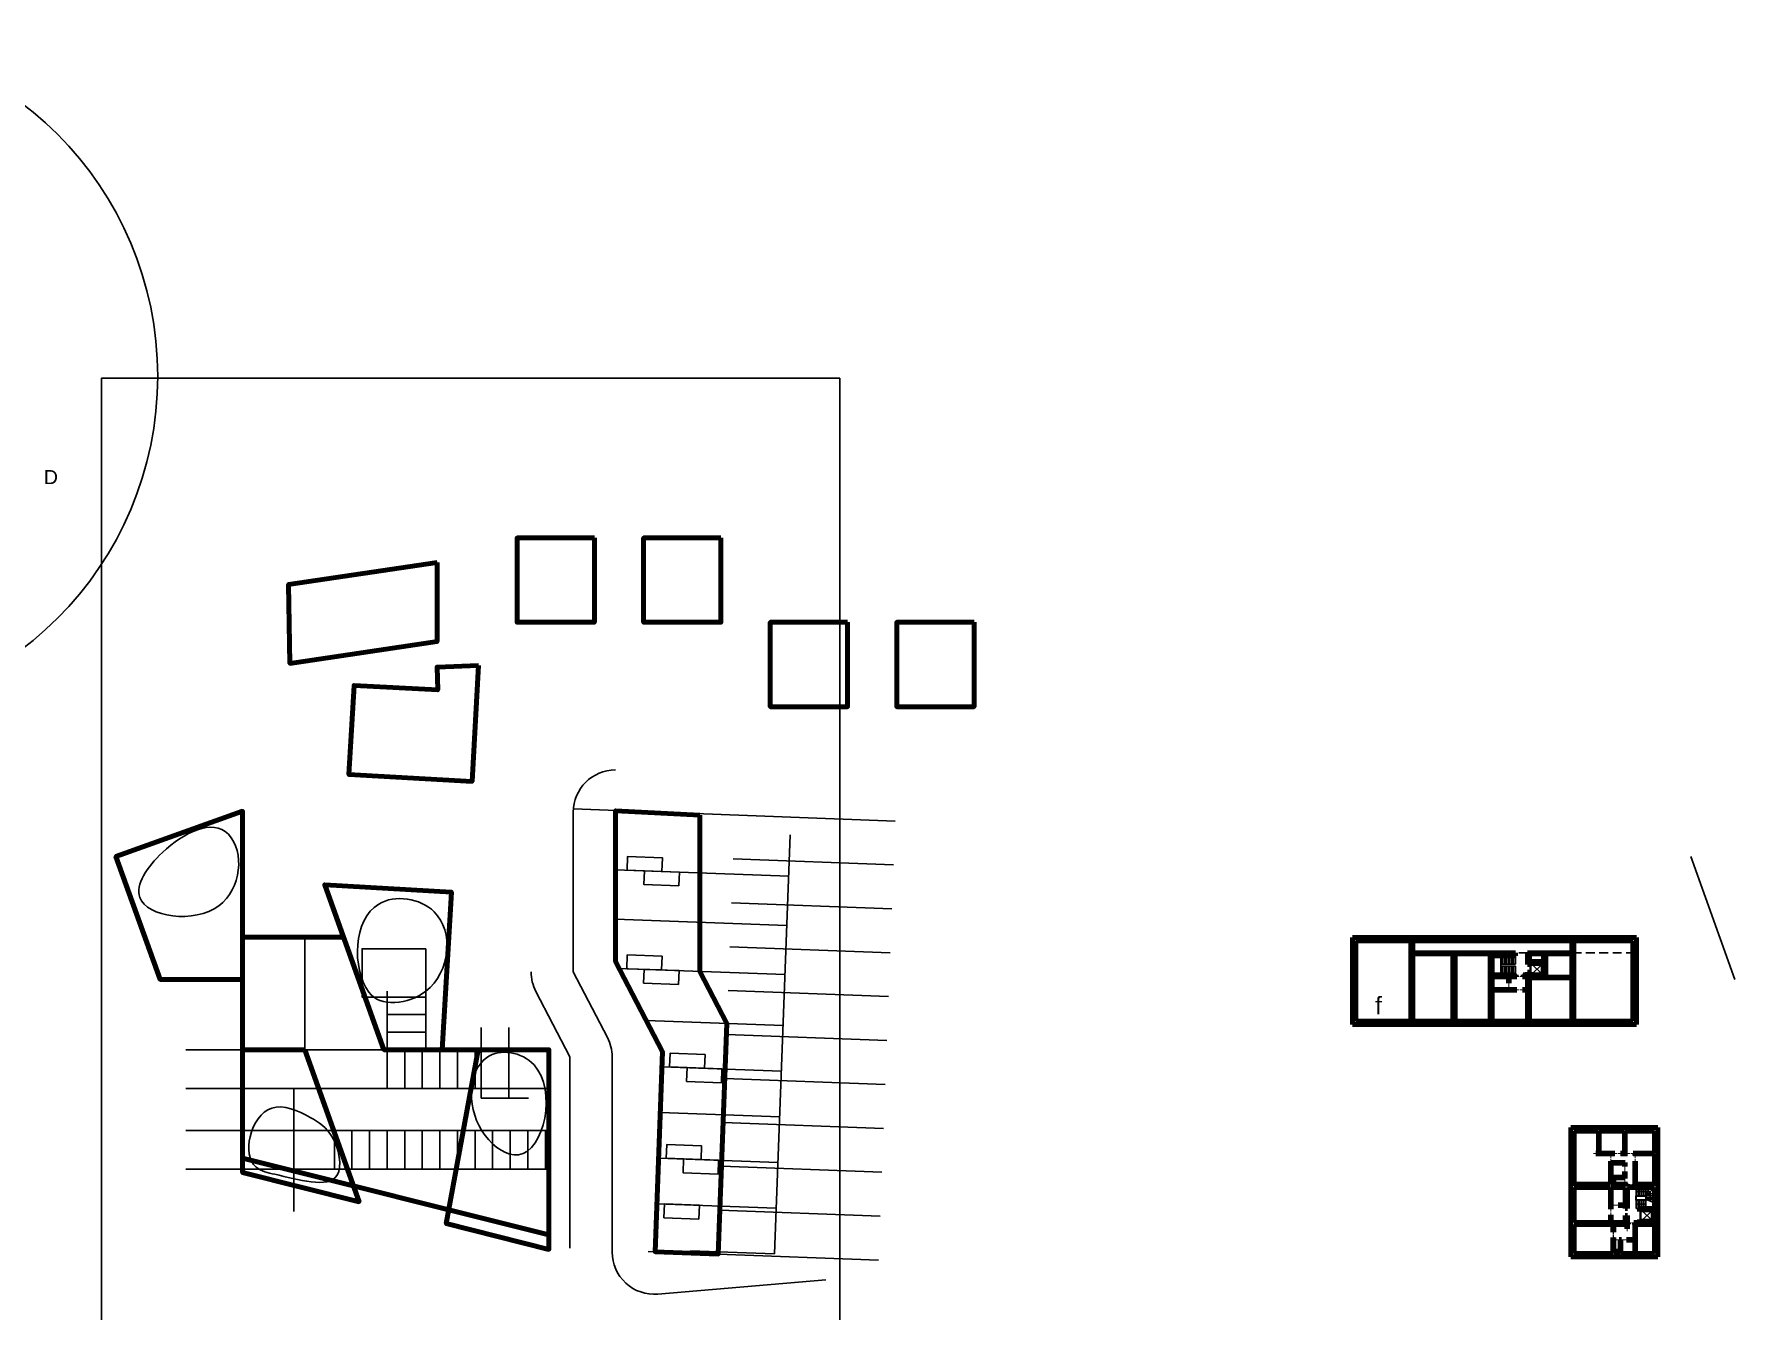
# Model space of a CAD drawing. Header units: metres. Extents: x -664657 to -643449, y -1076720 to -1062383.
# Drawn here: x -643730.4 to -643488.5, y -1071156.2 to -1070974.6 of the extents above; entities that cross this region are included whole.
import ezdxf

# ---------------------------------------------------------------- set-up
doc = ezdxf.new("R2010")
doc.units = ezdxf.units.M
doc.header["$LTSCALE"] = 0.1
doc.linetypes.add('DASHED', pattern=[19.05, 12.7, -6.35])
doc.linetypes.add('DIVIDE', pattern=[31.75, 12.7, -6.35, 0, -6.35, 0, -6.35])
for name, color, linetype in [('AA_THER_popis', 6, 'Continuous'), ('AA_THER_slabá', 4, 'Continuous'), ('AA_THER_čerchovaná', 84, 'DIVIDE'), ('AA_THER_čárkovaná', 5, 'DASHED')]:
    doc.layers.add(name, color=color, linetype=linetype)
doc.layers.add('AA_THER_silná', color=1, linetype='Continuous', lineweight=70)
doc.layers.add('skica', color=3, linetype='Continuous', lineweight=90)
doc.layers.add('FLOATING-WINDOWS', color=2, linetype='Continuous', plot=False)
doc.styles.get("Standard").update_dxf_attribs({"font": 'arial.ttf', "width": 0.8})

msp = doc.modelspace()

# ---------------------------------------------------------------- linework, layer by layer
at = {"layer": 'AA_THER_silná'}
for p, q in [((-643542.916, -1071103.066), (-643542.916, -1071115.466)), ((-643502.516, -1071103.066), (-643542.916, -1071103.066)), ((-643542.416, -1071103.566), (-643542.416, -1071114.966)), ((-643503.016, -1071103.566), (-643542.416, -1071103.566)), ((-643534.616, -1071103.566), (-643534.616, -1071114.966)), ((-643534.316, -1071103.566), (-643534.316, -1071114.966)), ((-643511.716, -1071103.566), (-643511.716, -1071114.966)), ((-643511.416, -1071103.566), (-643511.416, -1071114.966)), ((-643503.016, -1071103.566), (-643503.016, -1071114.966)), ((-643502.516, -1071103.066), (-643502.516, -1071115.466)), ((-643523.316, -1071105.266), (-643534.316, -1071105.266)), ((-643528.616, -1071105.416), (-643534.316, -1071105.416)), ((-643528.616, -1071105.416), (-643528.616, -1071114.966)), ((-643523.316, -1071105.416), (-643528.316, -1071105.416)), ((-643528.316, -1071105.416), (-643528.316, -1071114.966)), ((-643523.316, -1071105.266), (-643519.736, -1071105.266)), ((-643523.316, -1071114.966), (-643523.316, -1071105.416)), ((-643523.016, -1071105.666), (-643519.736, -1071105.666)), ((-643523.016, -1071108.366), (-643523.016, -1071105.666)), ((-643519.736, -1071105.666), (-643519.736, -1071105.266)), ((-643518.016, -1071106.916), (-643518.016, -1071105.266)), ((-643518.016, -1071105.266), (-643517.716, -1071105.266)), ((-643517.716, -1071106.916), (-643517.716, -1071105.266)), ((-643517.716, -1071105.266), (-643511.566, -1071105.266)), ((-643517.716, -1071105.416), (-643511.566, -1071105.416)), ((-643515.716, -1071106.466), (-643515.716, -1071105.266)), ((-643515.566, -1071106.466), (-643515.566, -1071105.266)), ((-643515.416, -1071108.816), (-643515.416, -1071105.266)), ((-643523.016, -1071108.366), (-643519.616, -1071108.366)), ((-643519.616, -1071108.566), (-643519.616, -1071108.366)), ((-643518.616, -1071108.366), (-643518.016, -1071108.366)), ((-643518.616, -1071108.566), (-643518.616, -1071108.366)), ((-643517.716, -1071106.916), (-643518.016, -1071106.916)), ((-643517.716, -1071108.016), (-643518.016, -1071108.016)), ((-643518.016, -1071108.016), (-643518.016, -1071108.366)), ((-643517.716, -1071106.466), (-643515.566, -1071106.466)), ((-643517.516, -1071106.916), (-643517.716, -1071106.916)), ((-643517.516, -1071108.016), (-643517.716, -1071108.016)), ((-643523.016, -1071110.466), (-643523.016, -1071108.666)), ((-643523.016, -1071108.666), (-643520.716, -1071108.666)), ((-643523.016, -1071110.466), (-643520.716, -1071110.466)), ((-643523.016, -1071114.966), (-643523.016, -1071110.566)), ((-643523.016, -1071110.566), (-643519.516, -1071110.566)), ((-643520.716, -1071109.566), (-643520.716, -1071108.666)), ((-643520.716, -1071109.566), (-643520.616, -1071109.566)), ((-643520.716, -1071110.466), (-643520.716, -1071110.266)), ((-643520.716, -1071110.266), (-643520.616, -1071110.266)), ((-643520.616, -1071109.566), (-643520.616, -1071108.666)), ((-643520.616, -1071108.666), (-643519.516, -1071108.666)), ((-643520.616, -1071110.466), (-643520.616, -1071110.266)), ((-643520.616, -1071110.466), (-643519.516, -1071110.466)), ((-643519.516, -1071108.566), (-643519.616, -1071108.566)), ((-643519.516, -1071108.666), (-643519.516, -1071108.566)), ((-643519.516, -1071110.566), (-643519.516, -1071110.466)), ((-643518.716, -1071108.666), (-643518.716, -1071108.566)), ((-643518.716, -1071108.566), (-643518.616, -1071108.566)), ((-643518.716, -1071108.666), (-643518.016, -1071108.666)), ((-643518.716, -1071110.466), (-643518.016, -1071110.466)), ((-643518.716, -1071110.566), (-643518.716, -1071110.466)), ((-643518.716, -1071110.566), (-643518.016, -1071110.566)), ((-643518.016, -1071108.666), (-643518.016, -1071114.966)), ((-643517.716, -1071108.566), (-643517.716, -1071108.666)), ((-643517.716, -1071108.666), (-643515.566, -1071108.666)), ((-643517.716, -1071108.666), (-643517.716, -1071114.966)), ((-643517.716, -1071108.816), (-643515.416, -1071108.816)), ((-643515.566, -1071108.666), (-643515.566, -1071108.566)), ((-643515.416, -1071108.716), (-643511.716, -1071108.716)), ((-643515.416, -1071108.816), (-643511.716, -1071108.816)), ((-643542.916, -1071115.466), (-643502.516, -1071115.466)), ((-643542.416, -1071114.966), (-643503.016, -1071114.966)), ((-643511.852, -1071130.116), (-643511.852, -1071148.516)), ((-643499.452, -1071130.116), (-643511.852, -1071130.116)), ((-643499.452, -1071130.116), (-643499.452, -1071148.516)), ((-643507.902, -1071130.616), (-643511.352, -1071130.616)), ((-643511.352, -1071138.166), (-643511.352, -1071130.616)), ((-643507.902, -1071133.766), (-643507.902, -1071130.616)), ((-643504.202, -1071130.616), (-643507.802, -1071130.616)), ((-643507.802, -1071133.766), (-643507.802, -1071130.616)), ((-643504.202, -1071133.766), (-643504.202, -1071130.616)), ((-643499.952, -1071130.616), (-643504.102, -1071130.616)), ((-643504.102, -1071133.766), (-643504.102, -1071130.616)), ((-643499.952, -1071133.766), (-643499.952, -1071130.616)), ((-643508.302, -1071133.766), (-643507.902, -1071133.766)), ((-643508.302, -1071133.766), (-643508.302, -1071133.866)), ((-643508.302, -1071133.866), (-643506.202, -1071133.866)), ((-643507.802, -1071133.766), (-643505.602, -1071133.766)), ((-643506.202, -1071134.066), (-643506.202, -1071133.866)), ((-643506.102, -1071134.066), (-643506.202, -1071134.066)), ((-643506.202, -1071138.166), (-643506.202, -1071134.866)), ((-643506.202, -1071134.866), (-643506.102, -1071134.866)), ((-643506.102, -1071133.866), (-643505.602, -1071133.866)), ((-643506.102, -1071134.066), (-643506.102, -1071133.866)), ((-643506.102, -1071135.066), (-643506.102, -1071134.866)), ((-643505.602, -1071133.766), (-643505.602, -1071133.866)), ((-643504.802, -1071133.766), (-643504.202, -1071133.766)), ((-643504.802, -1071133.866), (-643504.802, -1071133.766)), ((-643504.802, -1071133.866), (-643503.802, -1071133.866)), ((-643504.102, -1071133.766), (-643503.802, -1071133.766)), ((-643503.802, -1071133.866), (-643503.802, -1071133.766)), ((-643503.002, -1071133.766), (-643502.752, -1071133.766)), ((-643503.002, -1071133.766), (-643503.002, -1071133.866)), ((-643503.002, -1071133.866), (-643502.752, -1071133.866)), ((-643502.752, -1071133.766), (-643499.952, -1071133.766)), ((-643502.752, -1071134.066), (-643502.752, -1071133.866)), ((-643502.752, -1071134.066), (-643502.652, -1071134.066)), ((-643502.752, -1071138.166), (-643502.752, -1071134.866)), ((-643502.652, -1071134.866), (-643502.752, -1071134.866)), ((-643502.652, -1071134.066), (-643502.652, -1071133.866)), ((-643502.652, -1071133.866), (-643499.952, -1071133.866)), ((-643502.652, -1071138.166), (-643502.652, -1071134.866)), ((-643499.952, -1071138.166), (-643499.952, -1071133.866)), ((-643504.102, -1071135.066), (-643506.102, -1071135.066)), ((-643504.202, -1071135.166), (-643506.102, -1071135.166)), ((-643506.102, -1071137.166), (-643506.102, -1071135.166)), ((-643504.202, -1071137.166), (-643506.102, -1071137.166)), ((-643505.852, -1071137.266), (-643506.102, -1071137.266)), ((-643506.102, -1071138.166), (-643506.102, -1071137.266)), ((-643505.852, -1071138.166), (-643505.852, -1071137.266)), ((-643504.202, -1071137.266), (-643505.752, -1071137.266)), ((-643505.752, -1071138.166), (-643505.752, -1071137.266)), ((-643504.202, -1071135.666), (-643504.202, -1071135.166)), ((-643504.202, -1071135.666), (-643504.102, -1071135.666)), ((-643504.202, -1071137.166), (-643504.202, -1071136.366)), ((-643504.202, -1071136.366), (-643504.102, -1071136.366)), ((-643504.202, -1071137.366), (-643504.202, -1071137.266)), ((-643504.202, -1071137.366), (-643504.102, -1071137.366)), ((-643504.102, -1071135.666), (-643504.102, -1071135.066)), ((-643504.102, -1071137.366), (-643504.102, -1071136.366)), ((-643506.202, -1071138.166), (-643511.352, -1071138.166)), ((-643506.202, -1071138.466), (-643511.352, -1071138.466)), ((-643506.202, -1071138.616), (-643511.352, -1071138.616)), ((-643511.352, -1071138.616), (-643511.352, -1071143.616)), ((-643506.202, -1071141.716), (-643506.202, -1071138.616)), ((-643505.852, -1071138.166), (-643506.102, -1071138.166)), ((-643504.102, -1071138.466), (-643506.102, -1071138.466)), ((-643504.102, -1071138.616), (-643506.102, -1071138.616)), ((-643506.102, -1071141.116), (-643506.102, -1071138.616)), ((-643504.202, -1071138.166), (-643505.752, -1071138.166)), ((-643504.202, -1071138.166), (-643504.202, -1071138.066)), ((-643504.202, -1071138.066), (-643504.102, -1071138.066)), ((-643504.102, -1071138.166), (-643504.102, -1071138.066)), ((-643503.777, -1071138.166), (-643504.102, -1071138.166)), ((-643504.102, -1071141.116), (-643504.102, -1071138.616)), ((-643503.677, -1071138.466), (-643503.802, -1071138.466)), ((-643499.952, -1071138.616), (-643503.802, -1071138.616)), ((-643503.802, -1071141.616), (-643503.802, -1071138.616)), ((-643503.777, -1071138.366), (-643503.777, -1071138.166)), ((-643503.677, -1071138.366), (-643503.777, -1071138.366)), ((-643503.677, -1071138.466), (-643503.677, -1071138.366)), ((-643502.877, -1071138.366), (-643502.777, -1071138.366)), ((-643502.877, -1071138.366), (-643502.877, -1071138.466)), ((-643499.952, -1071138.466), (-643502.877, -1071138.466)), ((-643499.952, -1071138.166), (-643502.777, -1071138.166)), ((-643502.777, -1071138.366), (-643502.777, -1071138.166)), ((-643499.952, -1071138.616), (-643499.952, -1071141.616)), ((-643506.102, -1071141.716), (-643506.202, -1071141.716)), ((-643505.802, -1071141.116), (-643506.102, -1071141.116)), ((-643505.802, -1071141.216), (-643506.102, -1071141.216)), ((-643506.102, -1071141.716), (-643506.102, -1071141.216)), ((-643505.802, -1071141.116), (-643505.802, -1071141.216)), ((-643504.102, -1071141.116), (-643505.102, -1071141.116)), ((-643505.102, -1071141.116), (-643505.102, -1071141.216)), ((-643504.102, -1071141.216), (-643505.102, -1071141.216)), ((-643504.102, -1071141.616), (-643504.102, -1071141.216)), ((-643503.802, -1071141.616), (-643504.102, -1071141.616)), ((-643499.952, -1071141.616), (-643502.102, -1071141.616)), ((-643501.902, -1071142.066), (-643502.102, -1071142.066)), ((-643506.202, -1071143.616), (-643511.352, -1071143.616)), ((-643511.352, -1071143.916), (-643511.352, -1071148.016)), ((-643503.902, -1071143.916), (-643511.352, -1071143.916)), ((-643506.202, -1071143.616), (-643506.202, -1071142.516)), ((-643506.202, -1071142.516), (-643506.102, -1071142.516)), ((-643506.102, -1071143.616), (-643506.102, -1071142.516)), ((-643504.102, -1071143.616), (-643506.102, -1071143.616)), ((-643505.852, -1071143.916), (-643505.852, -1071144.966)), ((-643505.752, -1071144.966), (-643505.752, -1071143.916)), ((-643503.802, -1071142.616), (-643504.102, -1071142.616)), ((-643504.102, -1071142.616), (-643504.102, -1071143.616)), ((-643503.902, -1071143.916), (-643503.902, -1071144.516)), ((-643503.802, -1071144.516), (-643503.902, -1071144.516)), ((-643503.802, -1071143.616), (-643503.802, -1071142.616)), ((-643503.677, -1071143.616), (-643503.802, -1071143.616)), ((-643503.777, -1071143.916), (-643503.802, -1071143.916)), ((-643503.802, -1071143.916), (-643503.802, -1071144.516)), ((-643503.677, -1071143.716), (-643503.777, -1071143.716)), ((-643503.777, -1071143.716), (-643503.777, -1071143.916)), ((-643503.677, -1071143.616), (-643503.677, -1071143.716)), ((-643499.952, -1071143.616), (-643502.877, -1071143.616)), ((-643502.877, -1071143.716), (-643502.877, -1071143.616)), ((-643502.877, -1071143.716), (-643502.777, -1071143.716)), ((-643502.777, -1071143.716), (-643502.777, -1071143.916)), ((-643499.952, -1071143.916), (-643502.777, -1071143.916)), ((-643502.752, -1071143.916), (-643502.752, -1071146.016)), ((-643502.652, -1071143.916), (-643502.652, -1071148.016)), ((-643501.902, -1071143.166), (-643502.102, -1071143.166)), ((-643499.952, -1071143.916), (-643499.952, -1071148.016)), ((-643505.752, -1071144.966), (-643505.852, -1071144.966)), ((-643505.852, -1071145.766), (-643505.852, -1071148.016)), ((-643505.752, -1071145.766), (-643505.852, -1071145.766)), ((-643505.752, -1071146.016), (-643505.752, -1071145.766)), ((-643505.752, -1071146.016), (-643505.652, -1071146.016)), ((-643505.752, -1071146.116), (-643505.752, -1071147.666)), ((-643505.752, -1071146.116), (-643505.652, -1071146.116)), ((-643505.652, -1071146.116), (-643505.652, -1071146.016)), ((-643504.952, -1071146.016), (-643504.652, -1071146.016)), ((-643504.952, -1071146.116), (-643504.952, -1071146.016)), ((-643504.952, -1071146.116), (-643504.852, -1071146.116)), ((-643504.852, -1071146.116), (-643504.852, -1071147.666)), ((-643504.752, -1071146.116), (-643504.752, -1071148.016)), ((-643504.752, -1071146.116), (-643504.652, -1071146.116)), ((-643504.652, -1071146.116), (-643504.652, -1071146.016)), ((-643503.952, -1071146.016), (-643502.752, -1071146.016)), ((-643503.952, -1071146.116), (-643503.952, -1071146.016)), ((-643503.952, -1071146.116), (-643502.752, -1071146.116)), ((-643502.752, -1071146.016), (-643503.052, -1071146.016)), ((-643502.752, -1071146.116), (-643503.052, -1071146.116)), ((-643502.752, -1071146.116), (-643502.752, -1071148.016)), ((-643502.752, -1071146.116), (-643502.752, -1071148.016)), ((-643502.752, -1071146.116), (-643502.752, -1071148.016)), ((-643499.452, -1071148.516), (-643511.852, -1071148.516)), ((-643505.852, -1071148.016), (-643511.352, -1071148.016)), ((-643505.752, -1071147.666), (-643504.852, -1071147.666)), ((-643505.752, -1071147.766), (-643505.752, -1071148.016)), ((-643505.752, -1071147.766), (-643504.852, -1071147.766)), ((-643505.752, -1071148.016), (-643504.852, -1071148.016)), ((-643504.852, -1071147.766), (-643504.852, -1071148.016)), ((-643504.752, -1071148.016), (-643502.752, -1071148.016)), ((-643499.952, -1071148.016), (-643504.102, -1071148.016)), ((-643503.752, -1071148.016), (-643503.552, -1071148.016))]:
    msp.add_line(p, q, dxfattribs=at)
at = {"layer": 'AA_THER_silná', "color": 1}
for points in [[(-643650.713, -1071046.233), (-643661.713, -1071046.233), (-643661.713, -1071058.233), (-643650.713, -1071058.233)], [(-643632.713, -1071046.244), (-643643.713, -1071046.244), (-643643.713, -1071058.244), (-643632.713, -1071058.244)], [(-643673.077, -1071049.741), (-643673.077, -1071060.986), (-643694.016, -1071064.079), (-643694.197, -1071052.86), (-643673.077, -1071049.741)], [(-643614.713, -1071058.244), (-643625.713, -1071058.244), (-643625.713, -1071070.244), (-643614.713, -1071070.244)], [(-643596.713, -1071058.244), (-643607.713, -1071058.244), (-643607.713, -1071070.244), (-643596.713, -1071070.244)], [(-643667.179, -1071064.393), (-643668.119, -1071080.874), (-643685.631, -1071079.911), (-643684.89, -1071067.229), (-643673.003, -1071067.867), (-643673.077, -1071064.618)], [(-643700.752, -1071085.108), (-643700.752, -1071109.043), (-643712.49, -1071109.043), (-643718.753, -1071091.555)], [(-643700.752, -1071103.043), (-643686.38, -1071103.043), (-643689.056, -1071095.569), (-643671.042, -1071096.621), (-643672.352, -1071119.043), (-643657.19, -1071119.043), (-643657.19, -1071145.38), (-643700.752, -1071134.439), (-643700.752, -1071109.043), (-643712.49, -1071109.043), (-643718.753, -1071091.555), (-643700.752, -1071085.108), (-643700.752, -1071103.043)], [(-643635.713, -1071085.69), (-643635.713, -1071107.9), (-643631.865, -1071115.293), (-643633.097, -1071148.104), (-643642.091, -1071147.766), (-643641.024, -1071119.356), (-643647.713, -1071106.504), (-643647.713, -1071085.055)], [(-643671.042, -1071096.621), (-643672.352, -1071119.043), (-643680.65, -1071119.043), (-643689.056, -1071095.569)], [(-643691.913, -1071119.043), (-643684.17, -1071140.666), (-643700.752, -1071136.501), (-643700.752, -1071119.043)], [(-643667.255, -1071119.043), (-643671.793, -1071143.774), (-643657.19, -1071147.442), (-643657.19, -1071119.043)]]:
    msp.add_lwpolyline(points, close=True, dxfattribs=at)
at = {"layer": 'AA_THER_silná', "linetype": 'ByBlock', "lineweight": -3}
for points in [[(-643641.106, -1071093.688), (-643641.032, -1071091.731), (-643645.995, -1071091.544), (-643646.068, -1071093.501)], [(-643638.698, -1071095.738), (-643638.625, -1071093.781), (-643643.587, -1071093.595), (-643643.661, -1071095.552)], [(-643641.159, -1071107.696), (-643641.085, -1071105.739), (-643646.048, -1071105.552), (-643646.121, -1071107.509)], [(-643638.751, -1071109.746), (-643638.678, -1071107.789), (-643643.64, -1071107.602), (-643643.713, -1071109.56)], [(-643635.051, -1071121.678), (-643634.977, -1071119.721), (-643639.94, -1071119.534), (-643640.013, -1071121.492)], [(-643632.643, -1071123.728), (-643632.57, -1071121.771), (-643637.532, -1071121.585), (-643637.605, -1071123.542)], [(-643635.538, -1071134.669), (-643635.465, -1071132.712), (-643640.427, -1071132.525), (-643640.501, -1071134.482)], [(-643633.131, -1071136.719), (-643633.057, -1071134.762), (-643638.02, -1071134.576), (-643638.093, -1071136.533)], [(-643635.856, -1071143.12), (-643635.782, -1071141.163), (-643640.745, -1071140.977), (-643640.818, -1071142.934)]]:
    msp.add_lwpolyline(points, close=True, dxfattribs=at)
at = {"layer": 'AA_THER_silná'}
for points in [[(-643517.716, -1071108.016), (-643517.716, -1071108.566), (-643515.566, -1071108.566), (-643515.566, -1071106.466), (-643517.716, -1071106.466), (-643517.716, -1071106.466)], [(-643517.516, -1071108.016), (-643517.516, -1071108.366), (-643515.766, -1071108.366), (-643515.766, -1071106.766), (-643517.516, -1071106.766), (-643517.516, -1071106.916)], [(-643502.102, -1071142.066), (-643502.102, -1071141.616), (-643499.952, -1071141.616), (-643499.952, -1071143.616), (-643502.102, -1071143.616), (-643502.102, -1071143.166)], [(-643501.902, -1071142.066), (-643501.902, -1071141.816), (-643500.152, -1071141.816), (-643500.152, -1071143.416), (-643501.902, -1071143.416), (-643501.902, -1071143.166)]]:
    msp.add_lwpolyline(points, dxfattribs=at)
at = {"layer": 'AA_THER_slabá', "linetype": 'ByBlock', "lineweight": -3}
for p, q in [((-643691.913, -1071119.043), (-643691.913, -1071103.043)), ((-643680.19, -1071119.043), (-643680.19, -1071110.709)), ((-643674.69, -1071119.043), (-643674.69, -1071110.709)), ((-643674.69, -1071114.043), (-643680.19, -1071114.043)), ((-643674.69, -1071116.543), (-643680.19, -1071116.543)), ((-643666.796, -1071115.898), (-643666.796, -1071125.944)), ((-643662.878, -1071125.944), (-643662.878, -1071115.898)), ((-643680.19, -1071124.543), (-643680.19, -1071119.043)), ((-643674.69, -1071119.043), (-643680.19, -1071119.043)), ((-643677.69, -1071124.543), (-643677.69, -1071119.043)), ((-643675.19, -1071124.543), (-643675.19, -1071119.043)), ((-643672.69, -1071124.543), (-643672.69, -1071119.043)), ((-643670.19, -1071124.543), (-643670.19, -1071119.043)), ((-643667.69, -1071124.543), (-643667.69, -1071119.043)), ((-643657.19, -1071124.543), (-643708.815, -1071124.543)), ((-643693.437, -1071142.052), (-643693.437, -1071124.543)), ((-643666.796, -1071125.944), (-643660.096, -1071125.944)), ((-643657.19, -1071130.543), (-643708.815, -1071130.543)), ((-643687.69, -1071130.543), (-643687.69, -1071136.043)), ((-643685.19, -1071130.543), (-643685.19, -1071136.043)), ((-643682.69, -1071130.543), (-643682.69, -1071136.043)), ((-643680.19, -1071130.543), (-643680.19, -1071136.043)), ((-643677.69, -1071130.543), (-643677.69, -1071136.043)), ((-643675.19, -1071130.543), (-643675.19, -1071136.043)), ((-643672.69, -1071130.543), (-643672.69, -1071136.043)), ((-643670.19, -1071130.543), (-643670.19, -1071136.043)), ((-643667.69, -1071130.543), (-643667.69, -1071136.043)), ((-643665.19, -1071130.543), (-643665.19, -1071136.043)), ((-643662.69, -1071130.543), (-643662.69, -1071136.043)), ((-643660.19, -1071130.543), (-643660.19, -1071136.043)), ((-643657.69, -1071130.543), (-643657.69, -1071136.043)), ((-643657.19, -1071136.043), (-643708.815, -1071136.043))]:
    msp.add_line(p, q, dxfattribs=at)
at = {"layer": 'AA_THER_slabá'}
for p, q in [((-643521.816, -1071108.366), (-643521.816, -1071105.666)), ((-643521.556, -1071106.866), (-643521.556, -1071105.666)), ((-643521.296, -1071106.866), (-643521.296, -1071105.666)), ((-643521.036, -1071106.866), (-643521.036, -1071105.666)), ((-643520.776, -1071106.866), (-643520.776, -1071105.666)), ((-643520.516, -1071106.866), (-643520.516, -1071105.666)), ((-643520.256, -1071106.866), (-643520.256, -1071105.666)), ((-643519.996, -1071106.866), (-643519.996, -1071105.666)), ((-643519.736, -1071106.866), (-643519.736, -1071105.666)), ((-643521.816, -1071106.866), (-643519.736, -1071106.866)), ((-643521.816, -1071107.166), (-643519.736, -1071107.166)), ((-643521.556, -1071108.366), (-643521.556, -1071107.166)), ((-643521.296, -1071108.366), (-643521.296, -1071107.166)), ((-643521.036, -1071108.366), (-643521.036, -1071107.166)), ((-643520.776, -1071108.366), (-643520.776, -1071107.166)), ((-643520.516, -1071108.366), (-643520.516, -1071107.166)), ((-643520.256, -1071108.366), (-643520.256, -1071107.166)), ((-643519.996, -1071108.366), (-643519.996, -1071107.166)), ((-643519.736, -1071108.366), (-643519.736, -1071107.166)), ((-643517.616, -1071108.016), (-643517.616, -1071106.916)), ((-643517.516, -1071106.766), (-643515.766, -1071108.366)), ((-643517.516, -1071108.366), (-643515.766, -1071106.766)), ((-643517.516, -1071108.016), (-643517.516, -1071106.916)), ((-643499.652, -1071130.316), (-643511.652, -1071130.316)), ((-643511.652, -1071148.316), (-643511.652, -1071130.316)), ((-643499.652, -1071148.316), (-643499.652, -1071130.316)), ((-643501.152, -1071139.816), (-643502.602, -1071139.816)), ((-643502.602, -1071140.416), (-643502.602, -1071139.816)), ((-643502.552, -1071139.816), (-643502.552, -1071138.616)), ((-643502.552, -1071139.216), (-643500.552, -1071139.216)), ((-643502.282, -1071139.816), (-643502.282, -1071138.616)), ((-643502.012, -1071139.816), (-643502.012, -1071138.616)), ((-643501.742, -1071139.816), (-643501.742, -1071138.616)), ((-643501.472, -1071139.816), (-643501.472, -1071138.616)), ((-643501.202, -1071139.816), (-643501.202, -1071138.616)), ((-643501.152, -1071139.816), (-643500.706, -1071138.616)), ((-643501.152, -1071139.816), (-643499.952, -1071138.616)), ((-643501.152, -1071139.816), (-643499.952, -1071139.351)), ((-643501.152, -1071139.816), (-643501.152, -1071140.416)), ((-643501.152, -1071139.816), (-643499.952, -1071139.816)), ((-643500.552, -1071139.216), (-643500.552, -1071140.589)), ((-643501.152, -1071140.416), (-643502.602, -1071140.416)), ((-643501.202, -1071139.866), (-643502.552, -1071139.866)), ((-643502.552, -1071140.366), (-643502.552, -1071139.866)), ((-643501.202, -1071140.366), (-643502.552, -1071140.366)), ((-643502.552, -1071140.416), (-643502.552, -1071141.616)), ((-643501.202, -1071141.016), (-643502.552, -1071141.016)), ((-643502.552, -1071141.616), (-643502.102, -1071141.616)), ((-643502.282, -1071140.416), (-643502.282, -1071141.616)), ((-643502.012, -1071140.416), (-643502.012, -1071141.616)), ((-643502.002, -1071142.066), (-643502.002, -1071143.166)), ((-643501.902, -1071143.416), (-643500.152, -1071141.816)), ((-643501.902, -1071141.816), (-643500.152, -1071143.416)), ((-643501.902, -1071142.066), (-643501.902, -1071143.166)), ((-643501.742, -1071140.416), (-643501.742, -1071141.616)), ((-643501.472, -1071140.416), (-643501.472, -1071141.616)), ((-643501.202, -1071139.866), (-643501.202, -1071140.366)), ((-643501.202, -1071140.416), (-643501.202, -1071141.616)), ((-643501.152, -1071140.086), (-643499.952, -1071140.086)), ((-643501.152, -1071140.356), (-643499.952, -1071140.356)), ((-643501.152, -1071140.356), (-643499.952, -1071140.821)), ((-643499.652, -1071148.316), (-643511.652, -1071148.316))]:
    msp.add_line(p, q, dxfattribs=at)
at = {"layer": 'AA_THER_slabá', "linetype": 'ByBlock', "lineweight": -3}
msp.add_lwpolyline([(-643674.69, -1071104.674), (-643683.751, -1071104.674), (-643683.751, -1071111.543), (-643674.69, -1071111.543)], close=True, dxfattribs=at)
for points, start_tangent, end_tangent in [([(-643702.771, -1071088.388), (-643704.108, -1071098.556), (-643715.379, -1071097.363), (-643712.131, -1071090.966), (-643702.771, -1071088.388)], (0.6936135, -0.7203473), (0.6936135, -0.7203473)), ([(-643682.788, -1071110.869), (-643681.393, -1071098.322), (-643673.496, -1071099.416), (-643674.69, -1071110.709), (-643682.788, -1071110.869)], (-0.5863109, 0.8100861), (-0.5863109, 0.8100861)), ([(-643665.999, -1071120.135), (-643659.299, -1071121.197), (-643661.508, -1071133.993), (-643666.254, -1071131.246), (-643665.999, -1071120.135)], (0.8118493, 0.583867), (0.8118493, 0.583867)), ([(-643698.821, -1071135.738), (-643699.685, -1071131.422), (-643696.611, -1071127.35), (-643691.121, -1071128.657), (-643688.041, -1071131.375), (-643687.303, -1071136.888), (-643696.154, -1071136.755), (-643698.821, -1071135.738)], (-0.7603424, 0.6495225), (-0.7603424, 0.6495225))]:
    msp.add_spline(points, degree=3, dxfattribs=dict(at, start_tangent=start_tangent, end_tangent=end_tangent))
at = {"layer": 'AA_THER_čerchovaná'}
for p, q in [((-643542.716, -1071103.266), (-643542.716, -1071115.266)), ((-643502.716, -1071103.266), (-643542.716, -1071103.266)), ((-643502.716, -1071103.266), (-643502.716, -1071115.266)), ((-643502.716, -1071115.266), (-643542.716, -1071115.266)), ((-643499.652, -1071130.316), (-643511.652, -1071130.316)), ((-643499.652, -1071148.316), (-643499.652, -1071130.316)), ((-643499.652, -1071138.316), (-643511.652, -1071138.316)), ((-643511.652, -1071138.316), (-643511.652, -1071148.316)), ((-643499.652, -1071148.316), (-643499.652, -1071138.316)), ((-643499.952, -1071143.766), (-643511.652, -1071143.766)), ((-643499.652, -1071148.316), (-643511.652, -1071148.316)), ((-643499.652, -1071148.316), (-643511.652, -1071148.316))]:
    msp.add_line(p, q, dxfattribs=at)
at = {"layer": 'AA_THER_čárkovaná'}
for p, q in [((-643502.716, -1071105.266), (-643534.716, -1071105.266)), ((-643534.716, -1071105.266), (-643534.716, -1071115.266)), ((-643511.652, -1071138.316), (-643499.652, -1071138.316))]:
    msp.add_line(p, q, dxfattribs=at)
at = {"layer": 'FLOATING-WINDOWS', "linetype": 'ByBlock', "lineweight": -3}
msp.add_circle((-643761.506, -1071023.251), 48.683, dxfattribs=at)
at = {"layer": 'skica', "linetype": 'ByBlock', "lineweight": -3}
for p, q in [((-643673.077, -1071049.741), (-643694.197, -1071052.86)), ((-643673.077, -1071060.986), (-643673.077, -1071049.741)), ((-643694.016, -1071064.079), (-643694.197, -1071052.86)), ((-643614.713, -1071070.244), (-643614.713, -1071058.244)), ((-643673.077, -1071060.986), (-643694.016, -1071064.079)), ((-643700.752, -1071085.108), (-643700.752, -1071109.043)), ((-643653.713, -1071085.244), (-643653.713, -1071107.972)), ((-643607.952, -1071086.504), (-643653.696, -1071084.787)), ((-643635.713, -1071085.69), (-643647.713, -1071085.055)), ((-643647.713, -1071085.055), (-643647.713, -1071106.504)), ((-643635.713, -1071085.69), (-643635.713, -1071107.9)), ((-643625.09, -1071148.07), (-643622.852, -1071088.455)), ((-643718.753, -1071091.555), (-643712.49, -1071109.043)), ((-643647.713, -1071093.44), (-643623.074, -1071094.365)), ((-643608.186, -1071092.749), (-643630.987, -1071091.893)), ((-643494.766, -1071091.555), (-643488.503, -1071109.043)), ((-643689.056, -1071095.569), (-643671.042, -1071096.621)), ((-643689.056, -1071095.569), (-643680.65, -1071119.043)), ((-643671.042, -1071096.621), (-643672.352, -1071119.043)), ((-643608.421, -1071098.995), (-643631.222, -1071098.139)), ((-643647.713, -1071100.445), (-643623.337, -1071101.36)), ((-643700.752, -1071103.043), (-643686.38, -1071103.043)), ((-643608.655, -1071105.241), (-643631.456, -1071104.385)), ((-643648.868, -1071117.282), (-643653.713, -1071107.972)), ((-643647.713, -1071106.504), (-643641.024, -1071119.356)), ((-643641.024, -1071119.356), (-643647.713, -1071106.504)), ((-643647.211, -1071107.468), (-643623.599, -1071108.355)), ((-643635.713, -1071107.9), (-643631.865, -1071115.293)), ((-643712.49, -1071109.043), (-643700.752, -1071109.043)), ((-643700.752, -1071119.043), (-643700.752, -1071109.043)), ((-643654.19, -1071120.052), (-643659.035, -1071110.742)), ((-643608.89, -1071111.486), (-643631.69, -1071110.63)), ((-643643.363, -1071114.861), (-643623.871, -1071115.593)), ((-643633.097, -1071148.104), (-643631.865, -1071115.293)), ((-643609.124, -1071117.732), (-643631.925, -1071116.876)), ((-643657.19, -1071119.043), (-643708.815, -1071119.043)), ((-643700.752, -1071119.043), (-643691.913, -1071119.043)), ((-643700.752, -1071119.043), (-643700.752, -1071136.501)), ((-643680.65, -1071119.043), (-643672.352, -1071119.043)), ((-643667.255, -1071119.043), (-643672.352, -1071119.043)), ((-643671.793, -1071143.774), (-643667.255, -1071119.043)), ((-643667.255, -1071119.043), (-643657.19, -1071119.043)), ((-643657.19, -1071119.043), (-643657.19, -1071147.442)), ((-643657.19, -1071119.043), (-643657.19, -1071147.442)), ((-643654.19, -1071120.052), (-643654.19, -1071147.266)), ((-643648.19, -1071120.052), (-643648.19, -1071147.816)), ((-643641.024, -1071119.356), (-643642.091, -1071147.766)), ((-643641.103, -1071121.451), (-643624.115, -1071122.088)), ((-643609.358, -1071123.977), (-643632.159, -1071123.121)), ((-643641.347, -1071127.946), (-643624.359, -1071128.584)), ((-643609.593, -1071130.223), (-643632.394, -1071129.367)), ((-643657.19, -1071145.38), (-643700.752, -1071134.439)), ((-643641.591, -1071134.441), (-643624.602, -1071135.079)), ((-643609.827, -1071136.469), (-643632.628, -1071135.613)), ((-643641.834, -1071140.937), (-643624.846, -1071141.575)), ((-643610.062, -1071142.714), (-643632.863, -1071141.858)), ((-643633.097, -1071148.104), (-643643.09, -1071147.729)), ((-643637.065, -1071147.62), (-643625.09, -1071148.07)), ((-643610.296, -1071148.96), (-643633.097, -1071148.104)), ((-643617.78, -1071151.788), (-643641.688, -1071153.795))]:
    msp.add_line(p, q, dxfattribs=at)
msp.add_lwpolyline([(-643615.827, -1071172.041), (-643615.827, -1071023.541), (-643720.827, -1071023.541), (-643720.827, -1071172.041)], close=True, dxfattribs=at)
for centre, start, end in [((-643647.713, -1071085.244), 90, 180), ((-643653.713, -1071107.972), 180, 207.49476), ((-643654.19, -1071120.052), 360, 27.49476), ((-643642.19, -1071147.816), 180, 274.79894)]:
    msp.add_arc(centre, 6, start, end, dxfattribs=at)

# ---------------------------------------------------------------- texts
at = {"layer": 'AA_THER_popis'}
for s, height, p in [('D', 2, (-643729.021, -1071038.588)), ('f', 2.5, (-643539.694, -1071114.005))]:
    msp.add_text(s, height=height, dxfattribs=at).set_placement(p)

doc.saveas('drawing.dxf')
